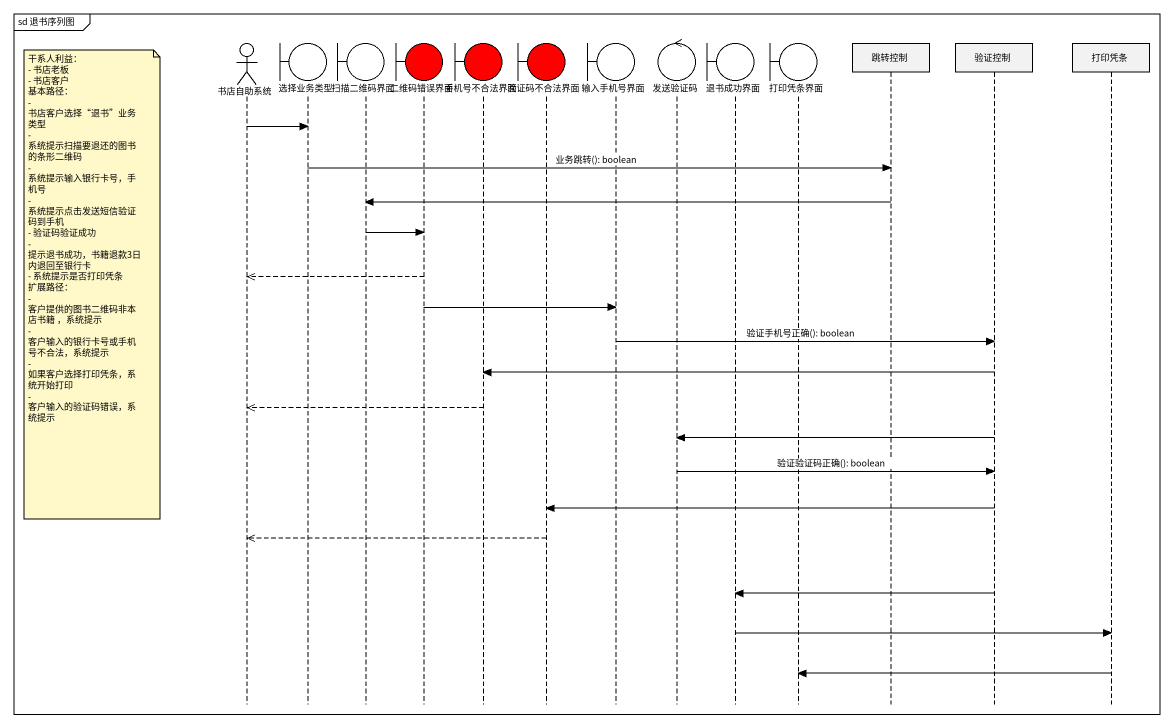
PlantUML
@startuml
mainframe sd 退书序列图
hide footbox
actor 书店自助系统
boundary 选择业务类型
boundary 扫描二维码界面
boundary 二维码错误界面 #FF0000
boundary 手机号不合法界面 #FF0000
boundary 验证码不合法界面 #FF0000
boundary 输入手机号界面
control 发送验证码
boundary 退书成功界面
boundary 打印凭条界面
participant 跳转控制
participant 验证控制
participant 打印凭条

书店自助系统 -> 选择业务类型
选择业务类型 -> 跳转控制 : 业务跳转(): boolean
跳转控制 -> 扫描二维码界面
扫描二维码界面 -> 二维码错误界面
二维码错误界面 -->> 书店自助系统
note left of 书店自助系统
  干系人利益：
  - 书店老板
  - 书店客户
  基本路径：
  - 书店客户选择“退书”业务类型
  - 系统提示扫描要退还的图书的条形二维码
  - 系统提示输入银行卡号，手机号
  - 系统提示点击发送短信验证码到手机
  - 验证码验证成功
  - 提示退书成功，书籍退款3日内退回至银行卡
  - 系统提示是否打印凭条
  扩展路径：
  - 客户提供的图书二维码非本店书籍 ，系统提示
  - 客户输入的银行卡号或手机号不合法，系统提示
  - 如果客户选择打印凭条，系统开始打印
  - 客户输入的验证码错误，系统提示
end note
二维码错误界面 -> 输入手机号界面
输入手机号界面 -> 验证控制 : 验证手机号正确(): boolean
验证控制 -> 手机号不合法界面
手机号不合法界面 -->> 书店自助系统
验证控制 -> 发送验证码
发送验证码 -> 验证控制 : 验证验证码正确(): boolean
验证控制 -> 验证码不合法界面
验证码不合法界面 -->> 书店自助系统
验证控制 -> 退书成功界面
退书成功界面 -> 打印凭条
打印凭条 -> 打印凭条界面
@enduml
